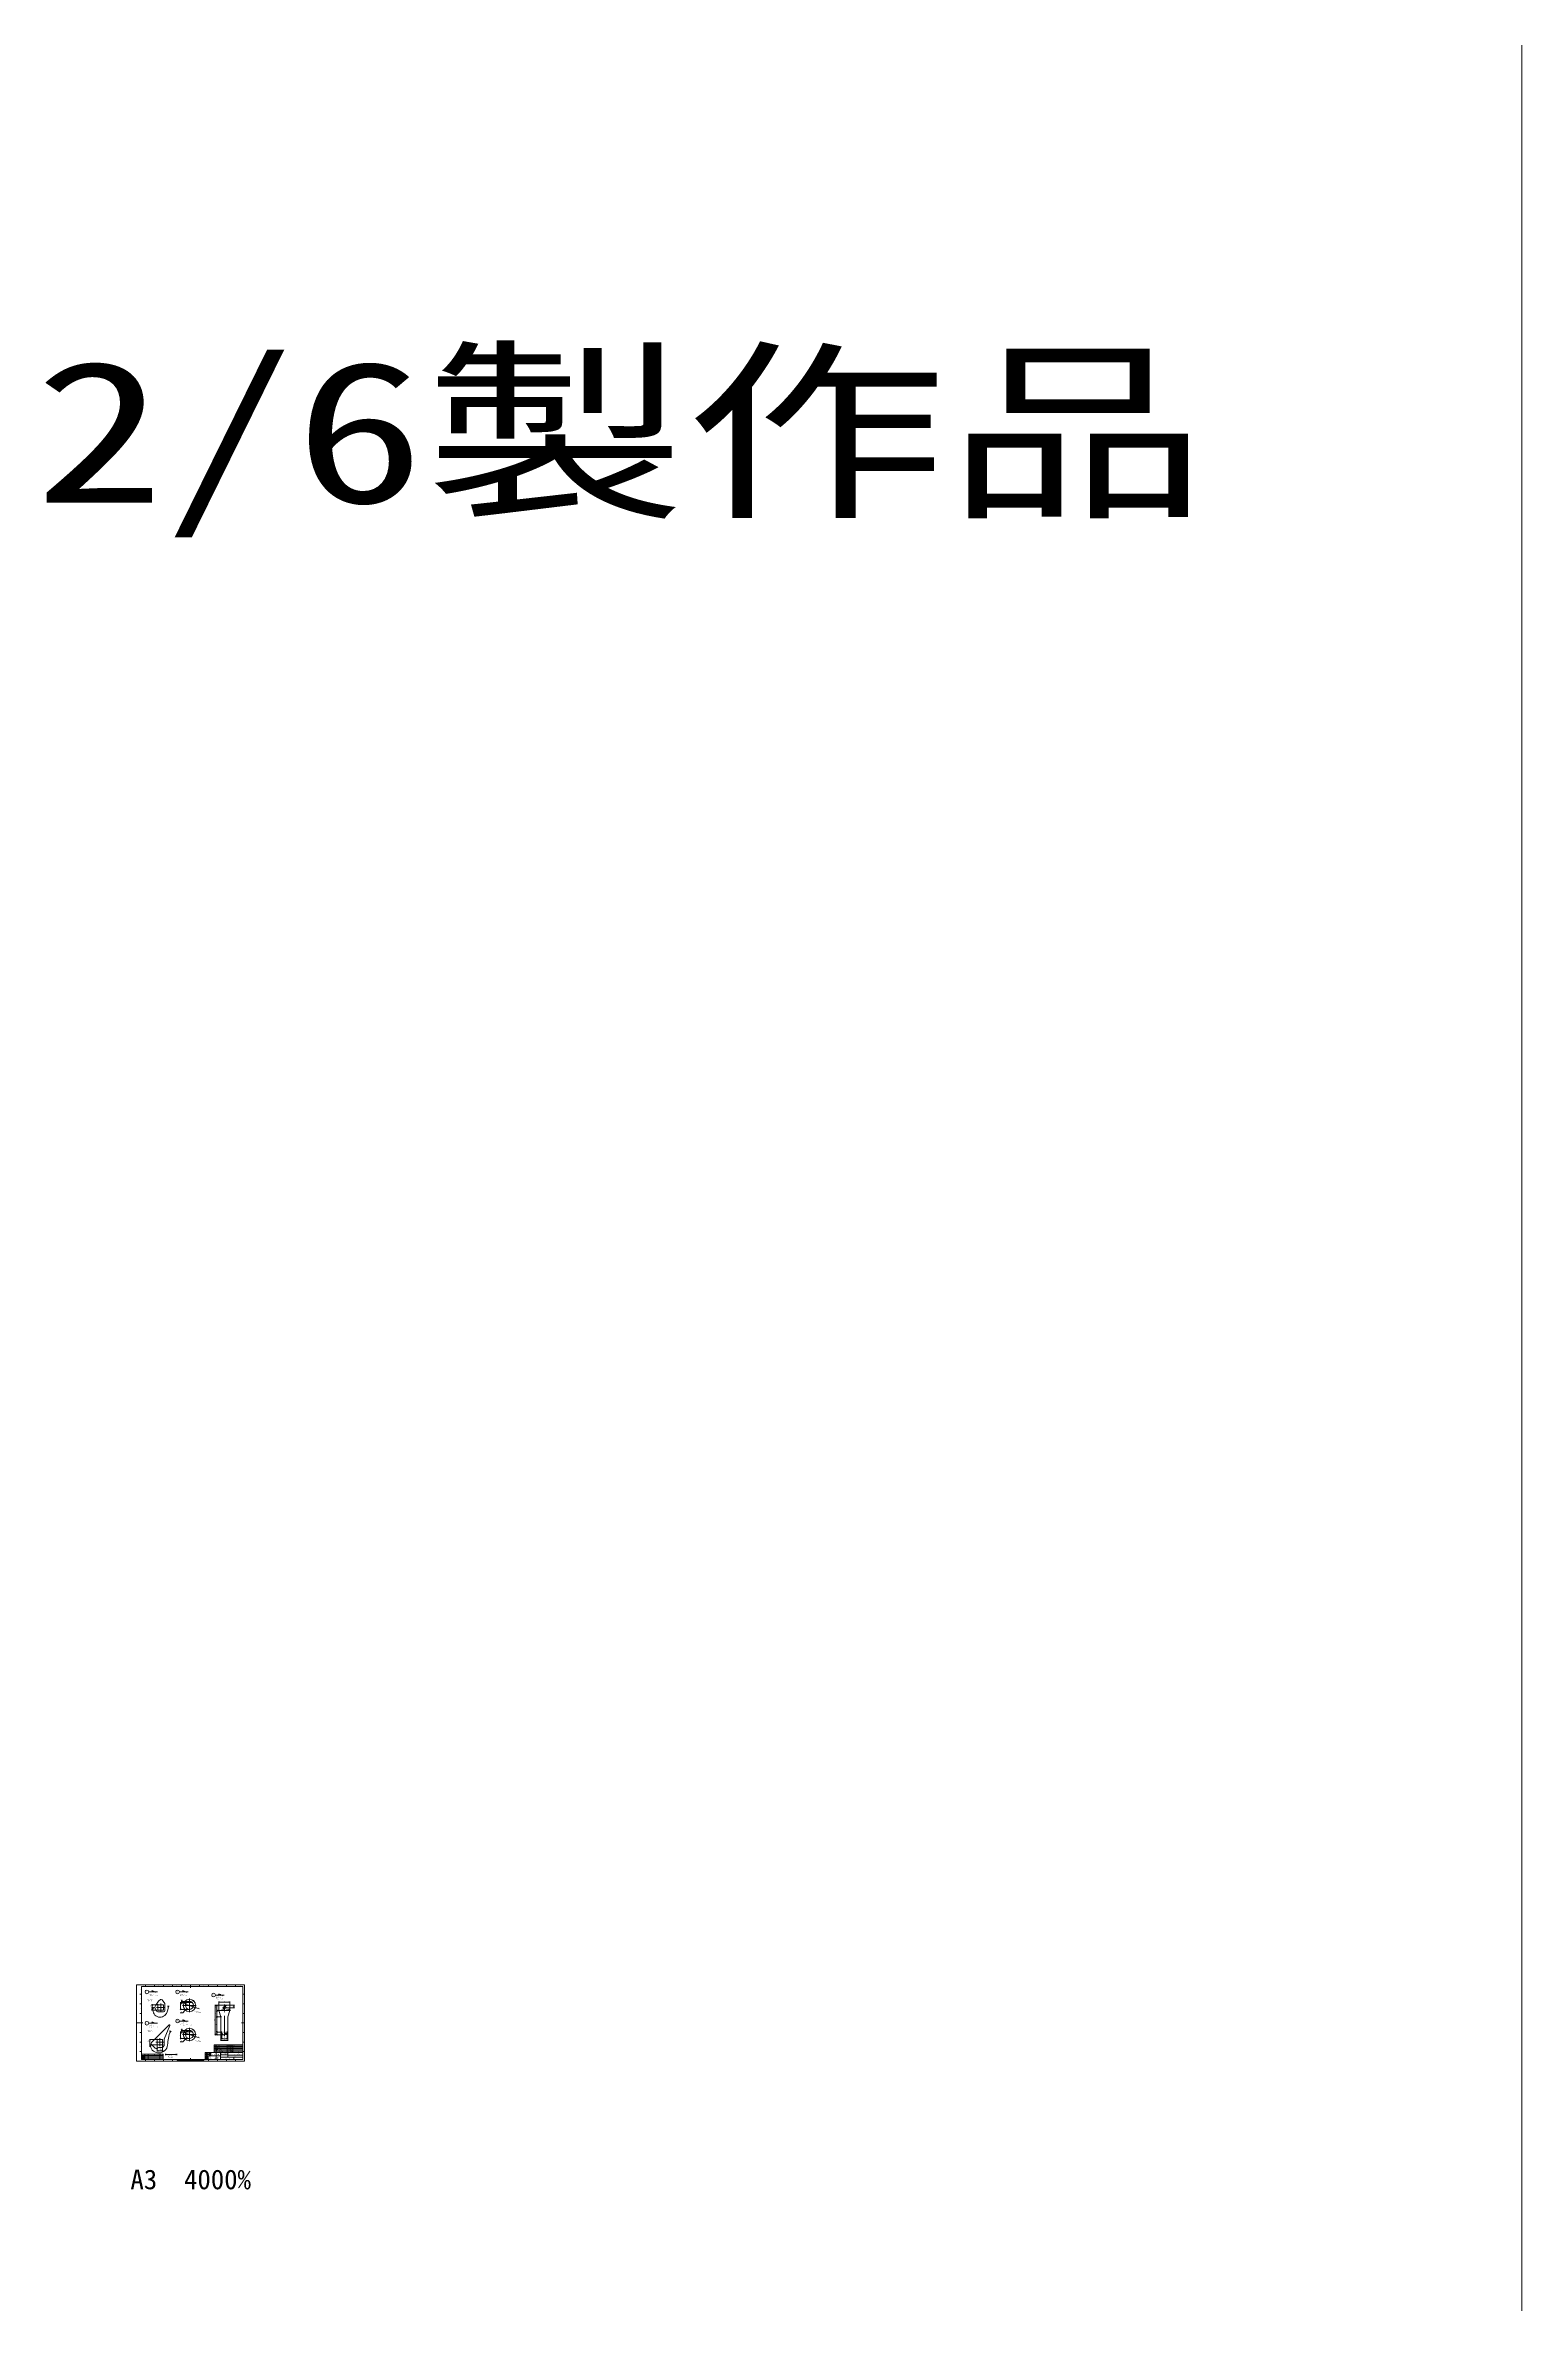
# Model space of a CAD drawing. Units: millimetres at full size. Extents: x -34906 to 7411, y -8440 to 3030.
# Drawn here: x -26326 to -20826, y -8440 to 0 of the extents above; entities that cross this region are included whole.
import ezdxf
from ezdxf.enums import TextEntityAlignment as Align

# ---------------------------------------------------------------- set-up
doc = ezdxf.new("R2010")
doc.units = ezdxf.units.MM
doc.header["$LTSCALE"] = 4
doc.header["$PDMODE"] = 32
doc.header["$PDSIZE"] = 2
doc.linetypes.add('USER1', pattern=[28.575, 19.05, -3.175, 3.175, -3.175])
doc.linetypes.add('USER3', pattern=[31.75, 15.875, -3.175, 3.175, -3.175, 3.175, -3.175])
for name, color, linetype, lineweight in [('0-0_0', 7, 'Continuous', 9), ('0-1_Defpoints', 7, 'Continuous', 18), ('0-2_01_外形線', 7, 'Continuous', 18), ('0-3_04_中心線', 7, 'USER1', 9), ('0-4_06_文字', 7, 'Continuous', 9), ('0-5_07_寸法線', 7, 'Continuous', 9), ('0-6_02_細線', 5, 'Continuous', 18), ('0-7_99_図枠', 7, 'Continuous', 18), ('0-9_10_補助線', 8, 'Continuous', 18), ('1-5_05_想像線', 5, 'USER3', 18), ('1-6_09_極太線', 6, 'Continuous', 18)]:
    doc.layers.add(name, color=color, linetype=linetype, lineweight=lineweight)
doc.layers.add('0-F_06_PHANTOM', color=4, linetype='Continuous')
doc.styles.add('ＭＳ ゴシック', font='')
doc.styles.get('ＭＳ ゴシック').set_extended_font_data('MS Gothic')

# ---------------------------------------------------------------- blocks, each defined once
blk = doc.blocks.new('AM_BALLOON1')
at = {"layer": '0-9_10_補助線', "color": 3, "lineweight": 9}
blk.add_circle((0, 0), 2.5, dxfattribs=at)

msp = doc.modelspace()

# ---------------------------------------------------------------- linework, layer by layer
at = {"layer": '0-0_0', "lineweight": 18}
msp.add_line((-25880.474, -7300.021), (-25880.474, -7295.351), dxfattribs=at)
at = {"layer": '0-1_Defpoints'}
msp.add_lwpolyline([(-25986.977, -7510.374), (-25584.197, -7510.374), (-25584.197, -7225.551), (-25986.977, -7225.551)], close=True, dxfattribs=at)
at = {"layer": '0-2_01_外形線'}
for p, q in [((-20826.185, -8439.841), (-20826.185, -0.144)), ((-25918.281, -7310.448), (-25911.853, -7323.474)), ((-25907.441, -7326.121), (-25885.474, -7326.121)), ((-25880.548, -7294.975), (-25891.384, -7281.154)), ((-25880.474, -7321.121), (-25880.474, -7295.351)), ((-25778.589, -7292.138), (-25800.398, -7292.138)), ((-25864.816, -7374.898), (-25930.844, -7440.925)), ((-25778.589, -7400.575), (-25800.398, -7400.575)), ((-25930.844, -7447.996), (-25916.491, -7462.349)), ((-25904.703, -7459.461), (-25890.885, -7459.461))]:
    msp.add_line(p, q, dxfattribs=at)
for points in [[(-25906.674, -7320.121), (-25886.274, -7320.121), (-25886.274, -7300.121), (-25906.674, -7300.121)], [(-25909.379, -7449.461), (-25889.379, -7449.461), (-25889.379, -7429.461), (-25909.379, -7429.461)]]:
    msp.add_lwpolyline(points, close=True, dxfattribs=at)
for points in [[(-25669.224, -7402.01), (-25671.724, -7402.01), (-25671.724, -7345.01), (-25679.224, -7322.01), (-25639.224, -7322.01)], [(-25639.224, -7322.01), (-25646.724, -7345.01), (-25646.724, -7402.01), (-25649.224, -7402.01)], [(-25883.379, -7450.461), (-25883.379, -7427.86), (-25862.695, -7377.019)]]:
    msp.add_lwpolyline(points, dxfattribs=at)
for centre, radius in [((-25789.493, -7302.438), 23), ((-25659.224, -7311.01), 4), ((-25789.493, -7410.875), 23)]:
    msp.add_circle(centre, radius, dxfattribs=at)
for centre, radius, start, end in [((-25916.847, -7310.01), 1.5, 162.53608, 196.99085), ((-25860.474, -7330.121), 61.351, 126.96106, 160.41879), ((-25907.441, -7321.121), 5, 208.07249, 270), ((-25894.41, -7285.07), 4.949, 52.30187, 126.63341), ((-25885.474, -7321.121), 5, 270, 0), ((-25881.474, -7295.351), 1, 360, 22.11543), ((-25789.493, -7302.438), 15, 136.63318, 43.36682), ((-25863.758, -7375.961), 1.5, 315.13898, 134.86055), ((-25789.493, -7410.875), 15, 136.63318, 43.36682), ((-25659.224, -7402.01), 10, 180, 0), ((-25927.308, -7444.461), 5, 135, 225), ((-25912.955, -7458.814), 5, 225, 325.61654), ((-25912.955, -7458.814), 5, 225, 286.69924), ((-25904.703, -7464.461), 5, 90, 145.61654), ((-25890.885, -7454.461), 5, 270, 329.27869), ((-25800.62, -7508.101), 100, 146.58343, 149.27869), ((-25888.379, -7450.461), 5, 329.09127, 360)]:
    msp.add_arc(centre, radius, start, end, dxfattribs=at)
at = {"layer": '0-3_04_中心線', "color": 1, "lineweight": 18}
for p, q in [((-25911.474, -7310.121), (-25881.474, -7310.121)), ((-25896.474, -7295.121), (-25896.474, -7325.121)), ((-25814.793, -7302.438), (-25764.193, -7302.438)), ((-25789.493, -7277.138), (-25789.493, -7327.738)), ((-25899.379, -7424.461), (-25899.379, -7454.461)), ((-25814.793, -7410.875), (-25764.193, -7410.875)), ((-25789.493, -7385.575), (-25789.493, -7436.175)), ((-25914.379, -7439.461), (-25884.379, -7439.461))]:
    msp.add_line(p, q, dxfattribs=at)
at = {"layer": '0-3_04_中心線'}
for p, q in [((-25682.724, -7322.01), (-25663.224, -7322.01)), ((-25666.724, -7311.01), (-25660.024, -7311.01)), ((-25659.224, -7318.01), (-25659.224, -7298.51)), ((-25659.224, -7310.21), (-25659.224, -7303.51)), ((-25659.224, -7318.51), (-25659.224, -7311.81)), ((-25659.224, -7417.01), (-25659.224, -7326.01)), ((-25658.424, -7311.01), (-25651.724, -7311.01)), ((-25655.224, -7322.01), (-25635.724, -7322.01))]:
    msp.add_line(p, q, dxfattribs=at)
at = {"layer": '0-3_04_中心線', "linetype": 'Continuous'}
for p, q in [((-25661.224, -7322.01), (-25657.224, -7322.01)), ((-25659.624, -7311.01), (-25658.824, -7311.01)), ((-25659.224, -7311.41), (-25659.224, -7310.61)), ((-25659.224, -7324.01), (-25659.224, -7320.01))]:
    msp.add_line(p, q, dxfattribs=at)
at = {"layer": '0-5_07_寸法線', "color": 3, "lineweight": 18}
for p, q in [((-25940.955, -7252.264), (-25908.366, -7252.264)), ((-25826.599, -7252.244), (-25794.01, -7252.244)), ((-25908.174, -7300.121), (-25930.207, -7300.121)), ((-25908.174, -7320.121), (-25930.207, -7320.121)), ((-25928.207, -7317.121), (-25928.207, -7303.121)), ((-25801.898, -7292.138), (-25824.356, -7292.138)), ((-25790.993, -7317.438), (-25824.356, -7317.438)), ((-25822.356, -7295.138), (-25822.356, -7314.438)), ((-25790.993, -7287.438), (-25819.52, -7287.438)), ((-25801.898, -7292.138), (-25819.52, -7292.138)), ((-25817.52, -7284.438), (-25817.52, -7281.438)), ((-25817.52, -7287.438), (-25817.52, -7292.138)), ((-25817.52, -7295.138), (-25817.52, -7298.138)), ((-25806.442, -7296.376), (-25809.267, -7295.366)), ((-25803.617, -7297.387), (-25775.37, -7307.49)), ((-25753.462, -7315.326), (-25772.545, -7308.501)), ((-25660.724, -7302.01), (-25695.237, -7302.01)), ((-25693.237, -7305.01), (-25693.237, -7409.01)), ((-25692.534, -7264.086), (-25659.945, -7264.086)), ((-25660.724, -7302.01), (-25689.075, -7302.01)), ((-25684.224, -7322.01), (-25689.075, -7322.01)), ((-25684.224, -7322.01), (-25689.075, -7322.01)), ((-25687.075, -7305.01), (-25687.075, -7319.01)), ((-25687.075, -7325.01), (-25687.075, -7342.01)), ((-25679.224, -7300.135), (-25679.224, -7287.931)), ((-25679.224, -7320.51), (-25679.224, -7303.885)), ((-25676.224, -7289.931), (-25642.224, -7289.931)), ((-25663.535, -7316.525), (-25665.382, -7318.889)), ((-25661.687, -7314.161), (-25656.761, -7307.858)), ((-25659.224, -7322.01), (-25642.831, -7317.508)), ((-25657.724, -7302.01), (-25621.322, -7302.01)), ((-25654.914, -7305.494), (-25653.067, -7303.13)), ((-25650.224, -7311.01), (-25621.322, -7311.01)), ((-25639.224, -7300.135), (-25639.224, -7287.931)), ((-25639.224, -7309.135), (-25639.224, -7303.885)), ((-25639.224, -7320.51), (-25639.224, -7312.885)), ((-25623.322, -7305.01), (-25623.322, -7308.01)), ((-25940.948, -7368.831), (-25908.359, -7368.831)), ((-25826.599, -7360.68), (-25794.01, -7360.68)), ((-25801.898, -7400.575), (-25824.356, -7400.575)), ((-25790.993, -7425.875), (-25824.356, -7425.875)), ((-25822.356, -7403.575), (-25822.356, -7422.875)), ((-25790.993, -7395.875), (-25819.52, -7395.875)), ((-25801.898, -7400.575), (-25819.52, -7400.575)), ((-25817.52, -7392.875), (-25817.52, -7389.875)), ((-25817.52, -7395.875), (-25817.52, -7400.575)), ((-25817.52, -7403.575), (-25817.52, -7406.575)), ((-25806.442, -7404.813), (-25809.267, -7403.803)), ((-25803.617, -7405.823), (-25775.37, -7415.927)), ((-25753.462, -7423.762), (-25772.545, -7416.937)), ((-25660.724, -7412.01), (-25695.237, -7412.01)), ((-25673.224, -7345.01), (-25689.075, -7345.01)), ((-25673.224, -7345.01), (-25689.075, -7345.01)), ((-25673.224, -7402.01), (-25689.075, -7402.01)), ((-25673.224, -7402.01), (-25689.075, -7402.01)), ((-25660.724, -7412.01), (-25689.075, -7412.01)), ((-25687.075, -7348.01), (-25687.075, -7399.01)), ((-25687.075, -7405.01), (-25687.075, -7409.01)), ((-25671.724, -7403.51), (-25671.724, -7410.135)), ((-25671.724, -7413.885), (-25671.724, -7434.78)), ((-25669.224, -7403.51), (-25669.224, -7410.135)), ((-25669.224, -7413.885), (-25669.224, -7428.485)), ((-25666.224, -7426.485), (-25652.224, -7426.485)), ((-25659.224, -7402.01), (-25654.685, -7407.338)), ((-25649.224, -7403.51), (-25649.224, -7428.485)), ((-25646.724, -7403.51), (-25646.724, -7434.78)), ((-25910.879, -7429.461), (-25938.285, -7429.461)), ((-25910.879, -7449.461), (-25938.285, -7449.461)), ((-25936.285, -7432.461), (-25936.285, -7446.461)), ((-25909.379, -7450.961), (-25909.379, -7473.646)), ((-25906.379, -7471.646), (-25892.379, -7471.646)), ((-25889.379, -7450.961), (-25889.379, -7473.646)), ((-25668.724, -7432.78), (-25649.724, -7432.78))]:
    msp.add_line(p, q, dxfattribs=at)
at = {"layer": '0-5_07_寸法線'}
for p, q in [((-25928.207, -7300.121), (-25928.207, -7303.121)), ((-25928.207, -7320.121), (-25928.207, -7317.121)), ((-25822.356, -7292.138), (-25822.356, -7295.138)), ((-25822.356, -7317.438), (-25822.356, -7314.438)), ((-25817.52, -7287.438), (-25817.52, -7284.438)), ((-25817.52, -7292.138), (-25817.52, -7295.138)), ((-25804.727, -7319.67), (-25806.714, -7321.918)), ((-25803.617, -7297.387), (-25806.442, -7296.376)), ((-25775.37, -7307.49), (-25772.545, -7308.501)), ((-25693.237, -7302.01), (-25693.237, -7305.01)), ((-25687.075, -7302.01), (-25687.075, -7305.01)), ((-25687.075, -7322.01), (-25687.075, -7319.01)), ((-25687.075, -7322.01), (-25687.075, -7325.01)), ((-25687.075, -7345.01), (-25687.075, -7342.01)), ((-25679.224, -7289.931), (-25676.224, -7289.931)), ((-25661.687, -7314.161), (-25663.535, -7316.525)), ((-25656.761, -7307.858), (-25654.914, -7305.494)), ((-25639.938, -7316.714), (-25642.831, -7317.508)), ((-25639.224, -7289.931), (-25642.224, -7289.931)), ((-25623.322, -7302.01), (-25623.322, -7305.01)), ((-25623.322, -7311.01), (-25623.322, -7308.01)), ((-25822.356, -7400.575), (-25822.356, -7403.575)), ((-25822.356, -7425.875), (-25822.356, -7422.875)), ((-25817.52, -7395.875), (-25817.52, -7392.875)), ((-25817.52, -7400.575), (-25817.52, -7403.575)), ((-25803.617, -7405.823), (-25806.442, -7404.813)), ((-25775.37, -7415.927), (-25772.545, -7416.937)), ((-25693.237, -7412.01), (-25693.237, -7409.01)), ((-25687.075, -7345.01), (-25687.075, -7348.01)), ((-25687.075, -7402.01), (-25687.075, -7399.01)), ((-25687.075, -7402.01), (-25687.075, -7405.01)), ((-25687.075, -7412.01), (-25687.075, -7409.01)), ((-25669.224, -7426.485), (-25666.224, -7426.485)), ((-25652.739, -7409.622), (-25654.685, -7407.338)), ((-25649.224, -7426.485), (-25652.224, -7426.485)), ((-25936.285, -7429.461), (-25936.285, -7432.461)), ((-25936.285, -7449.461), (-25936.285, -7446.461)), ((-25909.379, -7471.646), (-25906.379, -7471.646)), ((-25889.379, -7471.646), (-25892.379, -7471.646)), ((-25804.727, -7428.107), (-25806.714, -7430.354)), ((-25671.724, -7432.78), (-25668.724, -7432.78)), ((-25646.724, -7432.78), (-25649.724, -7432.78))]:
    msp.add_line(p, q, dxfattribs=at)
for points in [[(-25929.011, -7303.121), (-25928.207, -7300.121), (-25927.403, -7303.121)], [(-25927.403, -7317.121), (-25928.207, -7320.121), (-25929.011, -7317.121)], [(-25823.16, -7295.138), (-25822.356, -7292.138), (-25821.552, -7295.138)], [(-25821.552, -7314.438), (-25822.356, -7317.438), (-25823.16, -7314.438)], [(-25816.716, -7284.438), (-25817.52, -7287.438), (-25818.324, -7284.438)], [(-25818.324, -7295.138), (-25817.52, -7292.138), (-25816.716, -7295.138)], [(-25807.316, -7321.385), (-25804.727, -7319.67), (-25806.112, -7322.45)], [(-25806.171, -7295.62), (-25803.617, -7297.387), (-25806.713, -7297.133)], [(-25772.816, -7309.257), (-25775.37, -7307.49), (-25772.274, -7307.744)], [(-25694.04, -7305.01), (-25693.237, -7302.01), (-25692.433, -7305.01)], [(-25687.879, -7305.01), (-25687.075, -7302.01), (-25686.271, -7305.01)], [(-25686.271, -7319.01), (-25687.075, -7322.01), (-25687.879, -7319.01)], [(-25687.879, -7325.01), (-25687.075, -7322.01), (-25686.271, -7325.01)], [(-25686.271, -7342.01), (-25687.075, -7345.01), (-25687.879, -7342.01)], [(-25676.224, -7290.735), (-25679.224, -7289.931), (-25676.224, -7289.127)], [(-25664.168, -7316.03), (-25661.687, -7314.161), (-25662.901, -7317.02)], [(-25654.28, -7305.989), (-25656.761, -7307.858), (-25655.547, -7304.999)], [(-25643.044, -7316.733), (-25639.938, -7316.714), (-25642.618, -7318.283)], [(-25642.224, -7289.127), (-25639.224, -7289.931), (-25642.224, -7290.735)], [(-25624.125, -7305.01), (-25623.322, -7302.01), (-25622.518, -7305.01)], [(-25622.518, -7308.01), (-25623.322, -7311.01), (-25624.125, -7308.01)], [(-25823.16, -7403.575), (-25822.356, -7400.575), (-25821.552, -7403.575)], [(-25821.552, -7422.875), (-25822.356, -7425.875), (-25823.16, -7422.875)], [(-25816.716, -7392.875), (-25817.52, -7395.875), (-25818.324, -7392.875)], [(-25818.324, -7403.575), (-25817.52, -7400.575), (-25816.716, -7403.575)], [(-25806.171, -7404.056), (-25803.617, -7405.823), (-25806.713, -7405.57)], [(-25772.816, -7417.694), (-25775.37, -7415.927), (-25772.274, -7416.18)], [(-25692.433, -7409.01), (-25693.237, -7412.01), (-25694.04, -7409.01)], [(-25687.879, -7348.01), (-25687.075, -7345.01), (-25686.271, -7348.01)], [(-25686.271, -7399.01), (-25687.075, -7402.01), (-25687.879, -7399.01)], [(-25687.879, -7405.01), (-25687.075, -7402.01), (-25686.271, -7405.01)], [(-25686.271, -7409.01), (-25687.075, -7412.01), (-25687.879, -7409.01)], [(-25666.224, -7427.289), (-25669.224, -7426.485), (-25666.224, -7425.681)], [(-25654.073, -7406.817), (-25652.739, -7409.622), (-25655.297, -7407.86)], [(-25652.224, -7425.681), (-25649.224, -7426.485), (-25652.224, -7427.289)], [(-25937.089, -7432.461), (-25936.285, -7429.461), (-25935.481, -7432.461)], [(-25935.481, -7446.461), (-25936.285, -7449.461), (-25937.089, -7446.461)], [(-25906.379, -7472.449), (-25909.379, -7471.646), (-25906.379, -7470.842)], [(-25892.379, -7470.842), (-25889.379, -7471.646), (-25892.379, -7472.449)], [(-25807.316, -7429.822), (-25804.727, -7428.107), (-25806.112, -7430.887)], [(-25668.724, -7433.584), (-25671.724, -7432.78), (-25668.724, -7431.976)], [(-25649.724, -7431.976), (-25646.724, -7432.78), (-25649.724, -7433.584)]]:
    msp.add_lwpolyline(points, dxfattribs=at)
at = {"layer": '0-5_07_寸法線', "color": 3, "lineweight": 18}
for points in [[(-25823.733, -7330.289), (-25814.114, -7330.289), (-25806.714, -7321.918)], [(-25823.733, -7438.725), (-25814.114, -7438.725), (-25806.714, -7430.354)]]:
    msp.add_lwpolyline(points, dxfattribs=at)
at = {"layer": '0-5_07_寸法線', "lineweight": 18}
for centre, start, end in [((-25927.34, -7250.58), 24.22764, 155.57578), ((-25923.185, -7248.702), 204.22764, 335.57578), ((-25812.984, -7250.559), 24.22764, 155.57578), ((-25808.829, -7248.681), 204.22764, 335.57578), ((-25678.919, -7262.402), 24.22764, 155.57578), ((-25674.763, -7260.523), 204.22764, 335.57578), ((-25927.333, -7367.147), 24.22764, 155.57578), ((-25923.177, -7365.268), 204.22764, 335.57578), ((-25812.984, -7358.996), 24.22764, 155.57578), ((-25808.829, -7357.117), 204.22764, 335.57578)]:
    msp.add_arc(centre, 2.28, start, end, dxfattribs=at)
at = {"layer": '0-5_07_寸法線'}
for p in [(-25928.207, -7300.121), (-25906.674, -7300.121), (-25906.674, -7320.121), (-25822.356, -7317.438), (-25817.52, -7292.138), (-25804.727, -7319.67), (-25803.617, -7297.387), (-25800.398, -7292.138), (-25800.398, -7292.138), (-25789.493, -7287.438), (-25789.493, -7317.438), (-25775.37, -7307.49), (-25774.26, -7285.207), (-25687.075, -7322.01), (-25682.724, -7322.01), (-25682.724, -7322.01), (-25679.224, -7322.01), (-25661.687, -7314.161), (-25659.224, -7302.01), (-25659.224, -7302.01), (-25659.224, -7322.01), (-25656.761, -7307.858), (-25651.724, -7311.01), (-25639.938, -7316.714), (-25639.224, -7289.931), (-25639.224, -7322.01), (-25623.322, -7311.01), (-25822.356, -7425.875), (-25817.52, -7400.575), (-25803.617, -7405.823), (-25800.398, -7400.575), (-25800.398, -7400.575), (-25789.493, -7395.875), (-25789.493, -7425.875), (-25775.37, -7415.927), (-25774.26, -7393.643), (-25693.237, -7412.01), (-25687.075, -7345.01), (-25687.075, -7402.01), (-25687.075, -7412.01), (-25671.724, -7345.01), (-25671.724, -7402.01), (-25671.724, -7402.01), (-25669.224, -7402.01), (-25659.224, -7402.01), (-25659.224, -7412.01), (-25659.224, -7412.01), (-25652.739, -7409.622), (-25649.224, -7402.01), (-25649.224, -7426.485), (-25646.724, -7402.01), (-25936.285, -7449.461), (-25909.379, -7429.461), (-25909.379, -7449.461), (-25909.379, -7449.461), (-25889.379, -7449.461), (-25889.379, -7471.646), (-25804.727, -7428.107), (-25646.724, -7432.78)]:
    msp.add_point(p, dxfattribs=at)
at = {"layer": '0-6_02_細線'}
for p, q in [((-25697.621, -7477.874), (-25697.621, -7449.074)), ((-25697.621, -7449.074), (-25590.697, -7449.074)), ((-25697.621, -7453.874), (-25590.697, -7453.874)), ((-25697.621, -7458.674), (-25590.697, -7458.674)), ((-25697.621, -7463.474), (-25590.697, -7463.474)), ((-25697.621, -7468.274), (-25590.697, -7468.274)), ((-25697.621, -7473.074), (-25590.697, -7473.074)), ((-25690.197, -7449.074), (-25690.197, -7477.874)), ((-25649.123, -7449.074), (-25649.123, -7477.874)), ((-25634.668, -7449.074), (-25634.668, -7477.874)), ((-25627.718, -7449.074), (-25627.718, -7477.874))]:
    msp.add_line(p, q, dxfattribs=at)
at = {"layer": '0-7_99_図枠'}
for p, q in [((-25953.412, -7232.051), (-25953.412, -7225.551)), ((-25919.847, -7232.051), (-25919.847, -7225.551)), ((-25886.282, -7232.051), (-25886.282, -7225.551)), ((-25852.717, -7232.051), (-25852.717, -7225.551)), ((-25819.152, -7232.051), (-25819.152, -7225.551)), ((-25785.587, -7225.551), (-25785.587, -7237.051)), ((-25752.022, -7232.051), (-25752.022, -7225.551)), ((-25718.457, -7232.051), (-25718.457, -7225.551)), ((-25684.892, -7232.051), (-25684.892, -7225.551)), ((-25684.892, -7232.051), (-25684.892, -7225.551)), ((-25651.327, -7232.051), (-25651.327, -7225.551)), ((-25617.762, -7232.051), (-25617.762, -7225.551)), ((-25967.497, -7261.154), (-25973.997, -7261.154)), ((-25967.497, -7296.756), (-25973.997, -7296.756)), ((-25967.497, -7332.359), (-25973.997, -7332.359)), ((-25584.197, -7261.154), (-25590.697, -7261.154)), ((-25584.197, -7296.756), (-25590.697, -7296.756)), ((-25584.197, -7332.359), (-25590.697, -7332.359)), ((-25986.977, -7367.962), (-25962.497, -7367.962)), ((-25967.497, -7403.565), (-25973.997, -7403.565)), ((-25584.197, -7367.962), (-25595.697, -7367.962)), ((-25584.197, -7403.565), (-25590.697, -7403.565)), ((-25967.497, -7439.168), (-25973.997, -7439.168)), ((-25967.497, -7474.771), (-25973.997, -7474.771)), ((-25967.497, -7488.874), (-25887.497, -7488.874)), ((-25967.497, -7493.874), (-25887.497, -7493.874)), ((-25967.497, -7498.874), (-25887.497, -7498.874)), ((-25955.497, -7503.874), (-25955.497, -7483.874)), ((-25953.412, -7510.374), (-25953.412, -7503.874)), ((-25943.497, -7503.874), (-25943.497, -7483.874)), ((-25919.847, -7510.374), (-25919.847, -7503.874)), ((-25899.497, -7503.874), (-25899.497, -7483.874)), ((-25886.282, -7510.374), (-25886.282, -7503.874)), ((-25852.717, -7510.374), (-25852.717, -7503.874)), ((-25835.587, -7506.874), (-25835.587, -7503.874)), ((-25835.587, -7506.874), (-25735.587, -7506.874)), ((-25825.587, -7506.874), (-25825.587, -7503.874)), ((-25815.587, -7506.874), (-25815.587, -7503.874)), ((-25805.587, -7506.874), (-25805.587, -7503.874)), ((-25795.587, -7506.874), (-25795.587, -7503.874)), ((-25785.587, -7510.374), (-25785.587, -7498.874)), ((-25775.587, -7506.874), (-25775.587, -7503.874)), ((-25765.587, -7506.874), (-25765.587, -7503.874)), ((-25755.587, -7506.874), (-25755.587, -7503.874)), ((-25745.587, -7506.874), (-25745.587, -7503.874)), ((-25735.587, -7506.874), (-25735.587, -7503.874)), ((-25673.348, -7490.374), (-25730.697, -7490.374)), ((-25728.422, -7484.124), (-25711.972, -7484.124)), ((-25728.243, -7497.285), (-25728.243, -7497.274)), ((-25728.243, -7497.285), (-25727.837, -7497.285)), ((-25727.949, -7497.738), (-25726.093, -7497.738)), ((-25727.949, -7497.738), (-25727.949, -7498.055)), ((-25727.949, -7498.055), (-25727.27, -7498.055)), ((-25727.837, -7497.285), (-25727.202, -7495.502)), ((-25727.836, -7501.187), (-25727.836, -7501.731)), ((-25727.615, -7496.688), (-25727.493, -7496.344)), ((-25727.615, -7496.688), (-25726.779, -7496.688)), ((-25727.493, -7496.344), (-25726.902, -7496.344)), ((-25727.389, -7495.021), (-25727.014, -7495.021)), ((-25727.225, -7500.002), (-25727.225, -7498.1)), ((-25727.225, -7500.002), (-25726.817, -7500.002)), ((-25726.902, -7496.344), (-25727.202, -7495.502)), ((-25726.16, -7497.274), (-25727.014, -7495.021)), ((-25726.817, -7500.002), (-25726.817, -7498.1)), ((-25726.772, -7498.055), (-25726.093, -7498.055)), ((-25726.478, -7501.187), (-25726.478, -7501.731)), ((-25726.257, -7496.017), (-25726.257, -7496.289)), ((-25726.16, -7497.285), (-25726.16, -7497.274)), ((-25726.093, -7497.738), (-25726.093, -7498.055)), ((-25725.879, -7496.044), (-25725.879, -7496.261)), ((-25725.835, -7497.738), (-25725.835, -7500.002)), ((-25725.835, -7497.738), (-25724.793, -7497.738)), ((-25725.427, -7498.055), (-25724.739, -7498.055)), ((-25725.414, -7498.929), (-25725.414, -7498.612)), ((-25725.414, -7498.612), (-25724.739, -7498.612)), ((-25725.414, -7498.929), (-25724.969, -7498.929)), ((-25725.128, -7496.685), (-25724.927, -7496.472)), ((-25725.128, -7496.685), (-25724.943, -7496.865)), ((-25725.119, -7501.187), (-25725.119, -7501.731)), ((-25724.927, -7496.472), (-25724.088, -7497.163)), ((-25724.801, -7499.042), (-25724.456, -7500.002)), ((-25724.685, -7496.66), (-25724.393, -7496.901)), ((-25724.665, -7497.135), (-25724.35, -7497.441)), ((-25724.551, -7496.044), (-25724.551, -7496.261)), ((-25724.456, -7500.002), (-25724.017, -7500.002)), ((-25724.407, -7499.028), (-25724.017, -7499.984)), ((-25724.35, -7497.441), (-25724.088, -7497.163)), ((-25724.222, -7488.324), (-25724.222, -7479.924)), ((-25724.174, -7496.017), (-25724.174, -7496.289)), ((-25724.017, -7499.984), (-25724.017, -7500.002)), ((-25723.965, -7496.371), (-25723.965, -7495.021)), ((-25723.557, -7495.021), (-25723.965, -7495.021)), ((-25723.761, -7501.187), (-25723.761, -7501.731)), ((-25723.674, -7497.738), (-25723.176, -7497.738)), ((-25723.674, -7497.738), (-25723.674, -7498.055)), ((-25723.674, -7500.002), (-25723.674, -7499.685)), ((-25723.628, -7499.639), (-25723.628, -7498.1)), ((-25723.557, -7496.289), (-25723.557, -7495.021)), ((-25723.221, -7499.639), (-25723.221, -7498.1)), ((-25723.176, -7497.738), (-25723.176, -7498.055)), ((-25722.946, -7497.285), (-25723.082, -7497.285)), ((-25722.768, -7497.738), (-25722.176, -7497.738)), ((-25722.402, -7501.187), (-25722.402, -7501.731)), ((-25721.839, -7500.002), (-25722.36, -7498.417)), ((-25721.636, -7499.382), (-25722.176, -7497.738)), ((-25722.086, -7497.285), (-25722.086, -7497.274)), ((-25722.086, -7497.285), (-25721.679, -7497.285)), ((-25722.063, -7496.371), (-25722.063, -7495.021)), ((-25721.839, -7500.002), (-25721.432, -7500.002)), ((-25721.679, -7497.285), (-25721.044, -7495.502)), ((-25721.636, -7499.382), (-25721.095, -7497.738)), ((-25721.458, -7496.688), (-25721.335, -7496.344)), ((-25721.458, -7496.688), (-25720.622, -7496.688)), ((-25721.432, -7500.002), (-25720.911, -7498.417)), ((-25721.335, -7496.344), (-25720.744, -7496.344)), ((-25721.232, -7495.021), (-25720.857, -7495.021)), ((-25720.503, -7497.738), (-25721.095, -7497.738)), ((-25720.744, -7496.344), (-25721.044, -7495.502)), ((-25720.003, -7497.274), (-25720.857, -7495.021)), ((-25720.5, -7501.187), (-25720.5, -7501.731)), ((-25720.003, -7497.285), (-25720.003, -7497.274)), ((-25718.457, -7510.374), (-25718.457, -7503.874)), ((-25709.697, -7490.374), (-25709.697, -7477.874)), ((-25690.197, -7503.874), (-25690.197, -7477.874)), ((-25684.892, -7510.374), (-25684.892, -7503.874)), ((-25684.892, -7510.374), (-25684.892, -7503.874)), ((-25673.348, -7503.874), (-25673.348, -7477.874)), ((-25673.348, -7486.874), (-25646.648, -7486.874)), ((-25673.348, -7495.874), (-25590.697, -7495.874)), ((-25651.327, -7510.374), (-25651.327, -7503.874)), ((-25646.648, -7477.874), (-25646.648, -7495.874)), ((-25646.648, -7487.874), (-25590.697, -7487.874)), ((-25624.464, -7495.874), (-25624.464, -7503.874)), ((-25617.762, -7510.374), (-25617.762, -7503.874)), ((-25584.197, -7439.168), (-25590.697, -7439.168)), ((-25584.197, -7474.771), (-25590.697, -7474.771))]:
    msp.add_line(p, q, dxfattribs=at)
for points in [[(-25967.497, -7503.874), (-25590.697, -7503.874), (-25590.697, -7232.051), (-25967.497, -7232.051)], [(-25967.497, -7503.874), (-25887.497, -7503.874), (-25887.497, -7483.874), (-25967.497, -7483.874)], [(-25963.747, -7493.343), (-25961.497, -7489.445), (-25959.247, -7493.343)], [(-25963.747, -7498.343), (-25961.497, -7494.445), (-25959.247, -7498.343)], [(-25963.747, -7503.343), (-25961.497, -7499.445), (-25959.247, -7503.343)], [(-25730.697, -7503.874), (-25590.697, -7503.874), (-25590.697, -7477.874), (-25730.697, -7477.874)], [(-25719.672, -7482.374), (-25712.672, -7480.624), (-25712.672, -7487.624), (-25719.672, -7485.874)]]:
    msp.add_lwpolyline(points, close=True, dxfattribs=at)
for points in [[(-25719.414, -7492.086), (-25719.414, -7502.546), (-25728.923, -7502.546), (-25728.923, -7492.086)], [(-25728.243, -7497.285), (-25728.243, -7497.274), (-25727.389, -7495.021)], [(-25727.836, -7501.187), (-25727.293, -7501.187), (-25727.293, -7501.731), (-25727.836, -7501.731)], [(-25726.16, -7497.285), (-25726.567, -7497.285), (-25726.779, -7496.688)], [(-25726.478, -7501.187), (-25725.934, -7501.187), (-25725.934, -7501.731), (-25726.478, -7501.731)], [(-25725.835, -7500.002), (-25725.427, -7500.002), (-25725.427, -7498.055)], [(-25725.119, -7501.187), (-25724.576, -7501.187), (-25724.576, -7501.731), (-25725.119, -7501.731)], [(-25723.761, -7501.187), (-25723.217, -7501.187), (-25723.217, -7501.731), (-25723.761, -7501.731)], [(-25723.674, -7500.002), (-25723.176, -7500.002), (-25723.176, -7499.685)], [(-25722.768, -7497.738), (-25722.768, -7500.002), (-25722.36, -7500.002), (-25722.36, -7498.417)], [(-25722.47, -7496.289), (-25722.47, -7495.021), (-25722.063, -7495.021)], [(-25722.402, -7501.187), (-25721.859, -7501.187), (-25721.859, -7501.731), (-25722.402, -7501.731)], [(-25722.086, -7497.285), (-25722.086, -7497.274), (-25721.232, -7495.021)], [(-25720.5, -7501.187), (-25721.044, -7501.187), (-25721.044, -7501.731), (-25720.5, -7501.731)], [(-25720.911, -7498.417), (-25720.911, -7500.002), (-25720.503, -7500.002), (-25720.503, -7497.738)], [(-25720.003, -7497.285), (-25720.409, -7497.285), (-25720.622, -7496.688)]]:
    msp.add_lwpolyline(points, dxfattribs=at)
for radius in [3.5, 1.75]:
    msp.add_circle((-25724.222, -7484.124), radius, dxfattribs=at)
for centre, radius, start, end in [((-25728.923, -7492.131), 0.0453, 0, 90), ((-25727.27, -7498.1), 0.0453, 0, 90), ((-25726.772, -7498.1), 0.0453, 90, 180), ((-25725.753, -7492.131), 0.0453, 0, 180), ((-25725.753, -7492.131), 0.0453, 0, 90), ((-25724.969, -7499.11), 0.181, 21.9283, 90), ((-25724.749, -7498.333), 0.279, 271.99706, 88.00294), ((-25724.681, -7499.14), 0.296, 22.27295, 58.55311), ((-25723.007, -7496.33), 0.958, 182.45003, 265.55526), ((-25723.674, -7498.1), 0.0453, 0, 90), ((-25723.674, -7499.639), 0.0453, 270, 0), ((-25722.749, -7496.299), 0.808, 179.25279, 218.96457), ((-25723.014, -7496.147), 0.754, 241.15773, 298.84227), ((-25723.176, -7498.1), 0.0453, 90, 180), ((-25723.176, -7499.639), 0.0453, 180, 270), ((-25723.02, -7496.33), 0.958, 274.44474, 357.54997), ((-25723.279, -7496.299), 0.808, 321.03543, 0.74721), ((-25722.583, -7492.131), 0.0453, 0, 180), ((-25719.414, -7492.131), 0.0453, 90, 180)]:
    msp.add_arc(centre, radius, start, end, dxfattribs=at)
for centre, major_axis, ratio, start_param, end_param in [((-25727.338, -7492.131), (-1.54, 0), 0.882353, 6.28318531, 9.42477796), ((-25725.215, -7496.017), (-1.041, 0), 0.956522, 3.14159265, 6.28318531), ((-25725.215, -7496.289), (-1.041, 0), 0.956522, 4.15591475, 6.28318531), ((-25725.215, -7496.044), (0.664, 0), 0.994718, 6.28318531, 9.42477796), ((-25725.215, -7496.262), (0.664, 0), 0.995036, 1.14769271, 3.14159265), ((-25724.168, -7492.131), (-1.54, 0), 0.882353, 6.28318531, 9.42477796), ((-25724.793, -7498.333), (-0.731, 0), 0.81482, 1.94406945, 4.71238898), ((-25725.215, -7496.262), (0.664, 0), 0.995036, 6.28318531, 6.92970349), ((-25725.215, -7496.289), (-1.041, 0), 0.956522, 3.14159265, 3.80298072), ((-25720.999, -7492.131), (-1.54, 0), 0.882353, 6.28318531, 9.42477796)]:
    msp.add_ellipse(centre, major_axis=major_axis, ratio=ratio, start_param=start_param, end_param=end_param, dxfattribs=at)
at = {"layer": '1-5_05_想像線'}
for centre in [(-25789.493, -7302.438), (-25789.493, -7410.875)]:
    msp.add_arc(centre, 15, 43.36682, 136.63318, dxfattribs=at)
at = {"layer": '1-6_09_極太線'}
for p, q in [((-25923.672, -7310.271), (-25926.953, -7309.544)), ((-25923.672, -7310.271), (-25925.519, -7313.084)), ((-25923.672, -7310.271), (-25920.392, -7310.998)), ((-25923.672, -7310.271), (-25923.421, -7313.627)), ((-25867.828, -7305.687), (-25871.185, -7305.541)), ((-25867.828, -7305.687), (-25869.049, -7308.823)), ((-25867.828, -7305.687), (-25864.471, -7305.834)), ((-25867.828, -7305.687), (-25866.884, -7308.917)), ((-25860.405, -7399.017), (-25863.933, -7397.555)), ((-25860.405, -7399.017), (-25862.928, -7401.89)), ((-25860.405, -7399.017), (-25860.653, -7402.833)), ((-25860.405, -7399.017), (-25856.878, -7400.478)), ((-25935.425, -7453.218), (-25938.965, -7454.648)), ((-25935.425, -7453.218), (-25931.885, -7451.788)), ((-25935.425, -7453.218), (-25933.03, -7456.199)), ((-25935.425, -7453.218), (-25935.344, -7457.041)), ((-25878.041, -7485.489), (-25878.041, -7482.74)), ((-25878.041, -7485.489), (-25874.131, -7484.159)), ((-25878.041, -7485.489), (-25836.518, -7485.489)), ((-25878.041, -7485.489), (-25874.131, -7486.819)), ((-25878.041, -7485.489), (-25878.041, -7488.238)), ((-25836.518, -7485.489), (-25840.428, -7484.159)), ((-25836.518, -7485.489), (-25840.428, -7486.819)), ((-25836.518, -7485.489), (-25836.518, -7482.74)), ((-25836.518, -7485.489), (-25836.518, -7488.238))]:
    msp.add_line(p, q, dxfattribs=at)
for centre, radius, start, end in [((-25898.69, -7319.874), 26.764, 158.974, 332.09809), ((-25936.903, -7301.373), 69.21, 333.36635, 356.42583), ((-25705.492, -7457.063), 165.431, 159.45876, 177.63633), ((-25903.338, -7446.656), 32.752, 191.55827, 353.71592)]:
    msp.add_arc(centre, radius, start, end, dxfattribs=at)

# ---------------------------------------------------------------- block references
at = {"layer": '0-4_06_文字', "xscale": 2.699836, "yscale": 2.699836}
for p in [(-25947.712, -7252.259), (-25833.357, -7252.238), (-25699.291, -7264.08), (-25947.705, -7368.826), (-25833.357, -7360.675)]:
    msp.add_blockref('AM_BALLOON1', p, dxfattribs=at)

# ---------------------------------------------------------------- texts
at = {"layer": '0-4_06_文字', "style": 'ＭＳ ゴシック'}
for s, height, width, p in [('2/6製作品', 527.9, 1.35, (-26366.951, -1862.901)), ('※外形はCADにて', 2.199, 0.9, (-25947.395, -7282.523)), ('確認して下さい', 2.199, 0.9, (-25943.141, -7287.131)), ('「流入側スペーサ」57個', 2.199, 0.9, (-25940.145, -7268.255)), ('SUS304、ｔ3', 2.199, 0.9, (-25938.484, -7263.242)), ('「中央スペーサ」55個', 2.199, 0.9, (-25825.797, -7268.306)), ('SUS304、ｔ3', 2.199, 0.9, (-25824.136, -7263.293)), ('※ミクロジョイント', 2.199, 0.9, (-25770.194, -7326.578)), ('外周どこでも良い', 2.199, 0.9, (-25766.598, -7330.951)), ('「専用掃除工具」3個', 2.199, 0.9, (-25691.731, -7280.148)), ('SUS304、ｔ2', 2.199, 0.9, (-25690.07, -7275.135)), ('※外形はCADにて', 2.199, 0.9, (-25947.395, -7397.204)), ('確認し下さい', 2.199, 0.9, (-25943.141, -7401.812)), ('「排出側スペーサ」57個', 2.199, 0.9, (-25940.138, -7384.821)), ('SUS304、ｔ3', 2.199, 0.9, (-25938.476, -7379.808)), ('「中央端スペーサ」10個', 2.199, 1.3, (-25825.797, -7376.742)), ('※ミクロジョイント', 2.199, 0.9, (-25770.194, -7435.014)), ('外周どこでも良い', 2.199, 0.9, (-25766.598, -7439.388))]:
    msp.add_text(s, height=height, dxfattribs=dict(at, width=width)).set_placement(p, align=Align.BOTTOM_LEFT)
for s, height, p in [('1', 3.666, (-25948.89, -7254.841)), ('レーザーカット可', 2.199, (-25938.603, -7257.321)), ('3', 3.666, (-25834.534, -7254.82)), ('レーザーカット可', 2.199, (-25824.255, -7257.221)), ('5', 3.666, (-25700.469, -7266.663)), ('レーザーカット可', 2.199, (-25690.189, -7269.064)), ('2', 3.666, (-25948.883, -7371.408)), ('レーザーカット可', 2.199, (-25938.596, -7373.888)), ('4', 3.666, (-25834.534, -7363.257)), ('SUS304、t1', 2.199, (-25824.136, -7371.729)), ('レーザーカット可', 2.199, (-25824.254, -7365.732)), ('ミクロジョイント', 2.199, (-25871.972, -7491.781)), ('設定可能範囲', 2.199, (-25869.263, -7495.981)), ('排出側スペーサ', 1.96, (-25688.414, -7467.255)), ('流入側スペーサ', 1.96, (-25688.414, -7471.962)), ('専用掃除工具', 1.96, (-25688.414, -7452.829)), ('中央端スペーサ', 1.96, (-25688.414, -7457.597)), ('中央スペーサ', 1.96, (-25688.414, -7462.426))]:
    msp.add_text(s, height=height, dxfattribs=at).set_placement(p, align=Align.BOTTOM_LEFT)
for s, rotation, p in [('+0.1', 90, (-25932.165, -7308.58)), ('+0.2', 90, (-25929.173, -7308.58)), ('φ30', 340, (-25766.632, -7310.049)), ('+0.3', 340, (-25759.241, -7313.568)), ('+0.2', 340, (-25758.01, -7310.049)), ('φ30', 340, (-25766.632, -7418.485)), ('+0.3', 340, (-25759.241, -7422.005)), ('+0.2', 340, (-25758.01, -7418.485))]:
    msp.add_text(s, height=2.566, rotation=rotation, dxfattribs=at).set_placement(p, align=Align.BOTTOM_LEFT)
at = {"layer": '0-5_07_寸法線', "style": 'ＭＳ ゴシック'}
for s, rotation, p in [('20', 90, (-25929.349, -7313.684)), ('25.3', 90, (-25823.556, -7308.288)), ('4.7', 90, (-25818.72, -7286.045)), ('20', 90, (-25688.275, -7313.76)), ('23', 90, (-25688.275, -7335.26)), ('φ8', 51.992, (-25668.76, -7321.013)), ('R20', 15.356, (-25654.26, -7319.402)), ('9', 90, (-25624.522, -7307.385)), ('25.3', 90, (-25823.556, -7416.725)), ('4.7', 90, (-25818.72, -7394.482)), ('110', 90, (-25694.437, -7359.635)), ('10', 90, (-25688.275, -7408.76)), ('57', 90, (-25688.275, -7375.26)), ('R10', 310.428, (-25657.885, -7401.049)), ('+0.1', 90, (-25941.478, -7440.785)), ('+0.2', 90, (-25937.56, -7440.785)), ('20', 90, (-25937.219, -7445.12))]:
    msp.add_text(s, height=2.566, rotation=rotation, dxfattribs=at).set_placement(p, align=Align.BOTTOM_LEFT)
for s, p in [('φ46', (-25824.642, -7329.089)), ('40', (-25660.974, -7288.731)), ('20', (-25660.974, -7425.285)), ('20', (-25905.038, -7470.711)), ('+0.1', (-25900.703, -7466.453)), ('+0.2', (-25900.703, -7470.371)), ('φ46', (-25824.642, -7437.525)), ('25', (-25660.974, -7431.58))]:
    msp.add_text(s, height=2.566, dxfattribs=at).set_placement(p, align=Align.BOTTOM_LEFT)
at = {"layer": '0-7_99_図枠', "style": 'ＭＳ ゴシック'}
for s, height, p in [('A', 2.199, (-25971.497, -7244.852)), ('1', 2.199, (-25962.525, -7231.437)), ('2', 2.199, (-25937.72, -7231.437)), ('3', 2.199, (-25904.155, -7231.437)), ('4', 2.199, (-25870.59, -7231.437)), ('5', 2.199, (-25837.025, -7231.437)), ('6', 2.199, (-25803.46, -7231.437)), ('7', 2.199, (-25769.895, -7231.437)), ('8', 2.199, (-25736.33, -7231.437)), ('9', 2.199, (-25702.765, -7231.437)), ('10', 2.199, (-25670.291, -7231.437)), ('11', 2.199, (-25636.726, -7231.437)), ('12', 2.199, (-25603.161, -7231.437)), ('A', 2.199, (-25589.697, -7244.852)), ('C', 2.199, (-25971.497, -7316.058)), ('B', 2.199, (-25971.497, -7280.455)), ('C', 2.199, (-25589.697, -7316.058)), ('B', 2.199, (-25589.697, -7280.455)), ('D', 2.199, (-25971.497, -7351.661)), ('E', 2.199, (-25971.497, -7387.264)), ('F', 2.199, (-25971.497, -7422.866)), ('D', 2.199, (-25589.697, -7351.661)), ('E', 2.199, (-25589.697, -7387.264)), ('F', 2.199, (-25589.697, -7422.866)), ('G', 2.199, (-25971.497, -7458.469)), ('H', 2.199, (-25971.497, -7494.072)), ('記号', 1.466, (-25963.406, -7487.374)), ('3', 1.1, (-25961.984, -7502.616)), ('2', 1.1, (-25961.984, -7497.616)), ('1', 1.1, (-25961.984, -7492.616)), ('日付', 1.466, (-25951.406, -7487.374)), ('訂正内容', 1.466, (-25925.315, -7487.408)), ('作成者', 1.466, (-25896.36, -7487.374)), ('アクアトリム', 3.31, (-25718.589, -7501.738)), ('株式会社', 1.96, (-25717.834, -7495.612)), ('尺\u3000度', 1.283, (-25709.379, -7480.314)), ('1：1', 3.592, (-25705.278, -7488.06)), ('符号', 1.96, (-25696.519, -7476.843)), ('4', 1.96, (-25694.514, -7457.356)), ('3', 1.96, (-25694.514, -7462.305)), ('5', 1.96, (-25694.514, -7452.769)), ('2', 1.96, (-25694.514, -7467.315)), ('1', 1.96, (-25694.514, -7472.083)), ('製\u3000図', 1.283, (-25689.879, -7492.682)), ('サイズ', 1.283, (-25689.879, -7480.182)), ('高木', 3.592, (-25686.76, -7501.22)), ('A3', 3.592, (-25684.509, -7488.06)), ('部\u3000品\u3000名', 1.96, (-25678.197, -7476.843)), ('作\u3000成\u3000日', 1.283, (-25672.99, -7498.352)), ('機器', 1.283, (-25672.868, -7480.285)), ('型式', 1.283, (-25672.868, -7489.373)), ('有機性汚泥燃料施設', 1.96, (-25672.008, -7484.551)), ('2026.02.06', 1.96, (-25654.851, -7501.901)), ('部品名', 1.283, (-25646.167, -7480.285)), ('図面番号', 1.283, (-25646.167, -7490.373)), ('SUS304', 1.96, (-25646.069, -7452.709)), ('SUS304', 1.96, (-25646.069, -7457.658)), ('SUS304', 1.96, (-25646.069, -7462.486)), ('SUS304', 1.96, (-25646.069, -7467.315)), ('SUS304', 1.96, (-25646.069, -7472.083)), ('材\u3000質', 1.96, (-25645.768, -7476.843)), ('55', 1.96, (-25632.351, -7462.607)), ('57', 1.96, (-25632.351, -7467.375)), ('57', 1.96, (-25632.351, -7472.083)), ('数', 1.96, (-25632.291, -7476.843)), ('10', 1.96, (-25632.351, -7457.839)), ('3', 1.96, (-25631.683, -7452.769)), ('スクリーン\u3000追加部品', 1.96, (-25628.27, -7484.722)), ('ｔ2', 1.96, (-25625.897, -7452.829)), ('ｔ1', 1.96, (-25625.897, -7457.718)), ('ｔ3', 1.96, (-25625.897, -7462.667)), ('ｔ3', 1.96, (-25625.897, -7467.375)), ('ｔ3', 1.96, (-25625.897, -7472.083)), ('個数', 1.283, (-25624.044, -7498.401)), ('AT260206-001', 1.96, (-25621.176, -7493.354)), ('備\u3000\u3000考', 1.96, (-25615.115, -7476.843)), ('G', 2.199, (-25589.697, -7458.469)), ('H', 2.199, (-25589.697, -7494.072))]:
    msp.add_text(s, height=height, dxfattribs=at).set_placement(p, align=Align.BOTTOM_LEFT)
at = {"layer": '0-F_06_PHANTOM', "style": 'ＭＳ ゴシック'}
msp.add_text('A3\u30004000%', height=73.31, dxfattribs=at).set_placement((-26009.146, -8009.43), align=Align.BOTTOM_LEFT)

doc.saveas('drawing.dxf')
